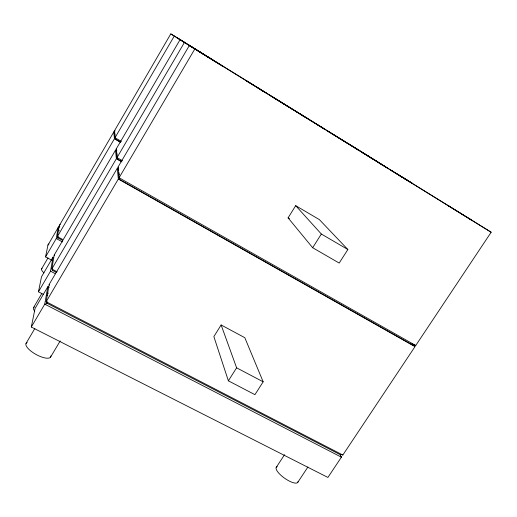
<?xml version="1.0" encoding="UTF-8"?>
<svg xmlns="http://www.w3.org/2000/svg" width="517" height="517" viewBox="0 0 517 517"><rect width="100%" height="100%" fill="white"/><g stroke="black" fill="none" stroke-linecap="round" stroke-linejoin="round"><path stroke-width="0.78" d="M45.612 304.041A1.577 0.931 -45.6 0 0 46.885 303.175L47.118 301.534M52.204 270.611A1.402 0.853 -46.6 0 0 52.43 270.359L52.54 269.467M62.744 240.457L57.885 237.846L58.124 236.456M59.041 231.034L59.151 230.375M118.606 169.285A1.499 1.17 -70.5 0 0 118.684 169.046L117.294 168.309L49.147 284.46L46.175 301.734L342.823 455.038L414.996 346.629L413.406 344.833M116.907 150.912L115.53 150.124L54.201 255.081L51.81 269.002L57.129 271.806M53.264 257.35A2.443 1.848 -76.4 0 1 52.986 257.156L50.53 271.179L38.458 291.801L43.35 294.341M340.302 455.057L341.401 457.177L327.907 477.437L31.304 327.028L35.078 308.449L47.803 286.754L49.193 287.484M38.458 291.801L41.502 276.808L52.986 257.156M51.874 260.264L45.548 256.91L47.945 245.11L58.182 227.525A22.121 5.021 29.7 0 1 59.209 226.478M114.438 131.557A22.541 2.598 30.8 0 0 113.772 132.003L59.261 225.664L57.381 236.612L62.499 239.371M186.676 43.674L170.797 33.87L114.335 131.04L115.013 137.729A2.314 1.499 -53.9 0 1 115.246 137.865M45.548 256.91L56.25 238.557L58.182 227.525A1.118 1.066 8.7 0 0 59.242 227.545M113.772 132.003L114.425 138.737L57.381 236.612A2.281 1.428 -47.7 0 1 57.626 236.708M170.862 33.915L174.274 36.061L115.013 137.729L121.424 141.432M41.593 268.879L47.997 257.905M122.361 160.638L117.029 157.595L116.163 149.045L180.052 39.699L220.126 64.625M115.53 150.124L116.364 158.732L51.81 269.002A2.591 1.577 -46.5 0 1 52.088 269.092M184.433 42.459L117.029 157.595A2.617 1.661 -53 0 1 117.288 157.737M33.495 307.686L41.812 293.501M117.999 167.107L189.325 45.535L491.15 232.236L415.739 345.511L119.084 177.764L117.999 167.107A2.772 2.152 -70.5 0 1 118.283 167.379M31.304 327.028L44.753 304.151L47.803 286.754A2.714 2.055 -78 0 0 48.107 286.98M117.294 168.309L118.335 179.031L46.175 301.734A2.915 1.713 -45.5 0 1 46.491 301.825M194.812 48.992L119.084 177.764A2.934 1.829 -52.2 0 1 119.369 177.913M26.037 343.437L34.859 328.463M50.511 357.202L60.179 340.962M221.134 324.967L213.864 336.593L228.372 380.816L254.926 394.665L263.159 381.804L244.819 337.698L221.134 324.967L236.605 367.813L263.159 381.804M288.079 217.851L295.692 205.676L319.364 219.602L347.863 249.524L339.191 263.063L312.662 247.721L288.079 217.851L289.468 218.665M228.372 380.816L236.605 367.813M312.662 247.721L321.335 234.027L295.692 205.676M276.181 467.478L284.537 454.708M297.689 482.477L307.919 466.987M414.821 345.104L415.332 345.272A2.682 2.566 -88.8 0 1 415.739 345.511M341.97 454.572L342.448 454.773A2.682 2.398 79.4 0 1 342.823 455.038M46.84 303.156L340.709 454.928M52.391 270.339L56.521 272.511M55.429 273.758L50.53 271.179A2.591 1.577 -46.6 0 0 50.847 271.205M62.576 241.95L56.25 238.557A2.281 1.435 -47.8 0 0 56.527 238.589M119.401 177.48L119.608 179.483L413.484 345.537L411.946 343.786M118.335 179.031L414.996 346.629M117.34 157.569L117.508 159.165L121.644 161.524M116.364 158.732L121.973 161.931M120.299 141.962L115.433 139.157L115.259 137.451M114.425 138.737L120.551 142.272M321.335 234.027L347.863 249.524M357.35 149.432L358.488 150.111L353.641 147.132M332.483 134.026L331.804 133.612M381.216 164.16L383.11 165.35M296.286 111.666L297.437 112.357M315.764 123.686L315.163 123.317M447.657 205.307L449.499 206.438M398.769 175.017L402 177.034M221.696 65.601L223.473 66.687L211.531 59.287M262.197 90.578L262.726 90.908L259.127 88.665M266.391 93.176L267.405 93.797L256.626 87.121M270.669 95.8L269.635 95.167L278.411 100.608M274.773 98.346L274.243 98.017L275.703 98.928M293.456 109.895L292.848 109.52L319.17 125.793M301.754 115.045L302.122 115.272M302.826 115.698L303.311 115.989L302.691 115.608M349.763 144.586L349.072 144.159L368.291 156.05L367.684 155.675M306.529 117.992L307.596 118.645L300.047 113.973M386.832 167.657L387.472 168.051L370.611 157.601M395.078 172.736L394.607 172.445L396.306 173.505M410.705 182.417L411.286 182.779L410.815 182.482M178.901 38.885L176.607 37.476L206.063 55.804M200.189 52.275L198.308 51.125M208.067 57.057L210.406 58.499L209.01 57.626M174.274 36.061L377.824 161.892M403.796 178.003L412.663 183.483M265.415 92.575L245.892 80.478L249.95 83.011M272.369 96.853L280.55 101.907M320.883 126.878L325.154 129.521L316.63 124.229M335.843 136.1L327.927 131.215L328.98 131.867M338.028 137.477L342.248 140.088L333.465 134.64M346.978 142.996L342.59 140.281L353.867 147.267M385.714 166.965L362.236 152.437L363.58 153.271M400.358 176L391.065 170.274L392.558 171.198M405.457 179.173L409.27 181.532M462.282 214.368L469.985 219.118M468.712 218.348L471.123 219.828L470.392 219.376M373.843 159.624L373.319 159.301M381.488 164.341L382.192 164.781M400.72 176.245L395.124 172.781M401.715 176.846L410.647 182.372M276.278 99.296L289.43 107.407M400.003 175.78L405.832 179.405M463.374 215.02L448.258 205.688M194.011 48.365L187.833 44.533L196.402 49.716L194.741 48.688M210.199 58.492L198.489 51.235M283.923 104.001L285.061 104.705M491.15 232.236L377.268 161.737M406.763 179.974L403.758 178.107M370.431 157.504L371.813 158.364M310.446 120.422L312.022 121.385M281.655 102.612L280.828 102.095L292.616 109.397L290.554 108.105M286.825 105.804L287.465 106.205M251.21 83.767L253.983 85.505M374.909 160.264L375.445 160.6M194.715 48.708L202.037 53.296M207.582 56.773L213.76 60.651M118.309 167.405L118.561 167.799M340.774 456.414L341.065 456.847A2.682 2.404 79.5 0 0 341.401 457.177L44.753 304.151A2.915 1.719 -45.6 0 0 45.115 304.17M49.658 285.197L49.432 284.783A2.714 2.049 -78.1 0 0 49.147 284.46M114.755 132.572L115.045 135.376M116.861 152.942L117.126 155.475M118.548 169.259L118.645 170.171M119 173.596L119.162 175.192M47.945 245.11A22.069 5.461 29.5 0 1 49.012 243.966M59.798 226.31A1.118 1.066 8.7 0 0 59.261 225.664A22.121 4.97 29.8 0 1 60.289 224.637M47.816 295.155A1.441 1.351 3 0 1 46.323 295.207M47.706 292.855A1.441 1.351 3 0 1 48.281 293.404M52.534 270.055A1.402 0.853 -46.6 0 1 52.45 270.333M57.923 237.865A1.234 0.775 -47.7 0 1 57.723 238.091M58.007 237.594A1.234 0.775 -47.7 0 1 57.936 237.846M46.995 302.846A1.577 0.931 -45.6 0 1 46.905 303.149M340.793 456.362A1.454 1.299 79.6 0 1 340.645 454.889A1.454 1.299 79.6 0 1 340.916 454.676M341.627 454.527A1.454 1.299 79.6 0 1 341.957 454.611M297.999 481.689A13.119 4.155 35.2 0 1 284.227 477.96A13.119 4.155 35.2 0 1 277.228 466.689M43.945 272.879A11.141 3.024 29.2 0 1 42.051 268.485M50.853 355.883A14.049 4.873 29 0 1 35.712 354.294A14.049 4.873 29 0 1 27.149 342.48M34.762 311.195A12.654 3.936 29.1 0 1 34.471 306.956M54.201 255.081A2.443 1.848 -76.5 0 1 54.44 255.333M116.163 149.045A2.488 1.919 -69.6 0 1 116.422 149.277M117.656 158.868A1.422 0.898 -53.1 0 1 117.559 159.171M115.569 138.892A1.254 0.808 -53.9 0 1 115.478 139.157M119.776 179.153A1.59 0.989 -52.3 0 1 119.666 179.489M414.24 345.085A1.454 1.389 -88.4 0 1 414.808 345.143M413.432 345.479A1.454 1.389 -88.4 0 1 413.703 345.272M119.175 173.996A1.461 1.428 8.3 0 1 119.065 174.229M118.522 172.284A1.461 1.428 8.3 0 1 119.097 172.872M115.02 130.601A22.522 2.572 30.8 0 0 114.341 131.04A1.131 1.112 25.6 0 1 114.864 131.725"/></g></svg>
